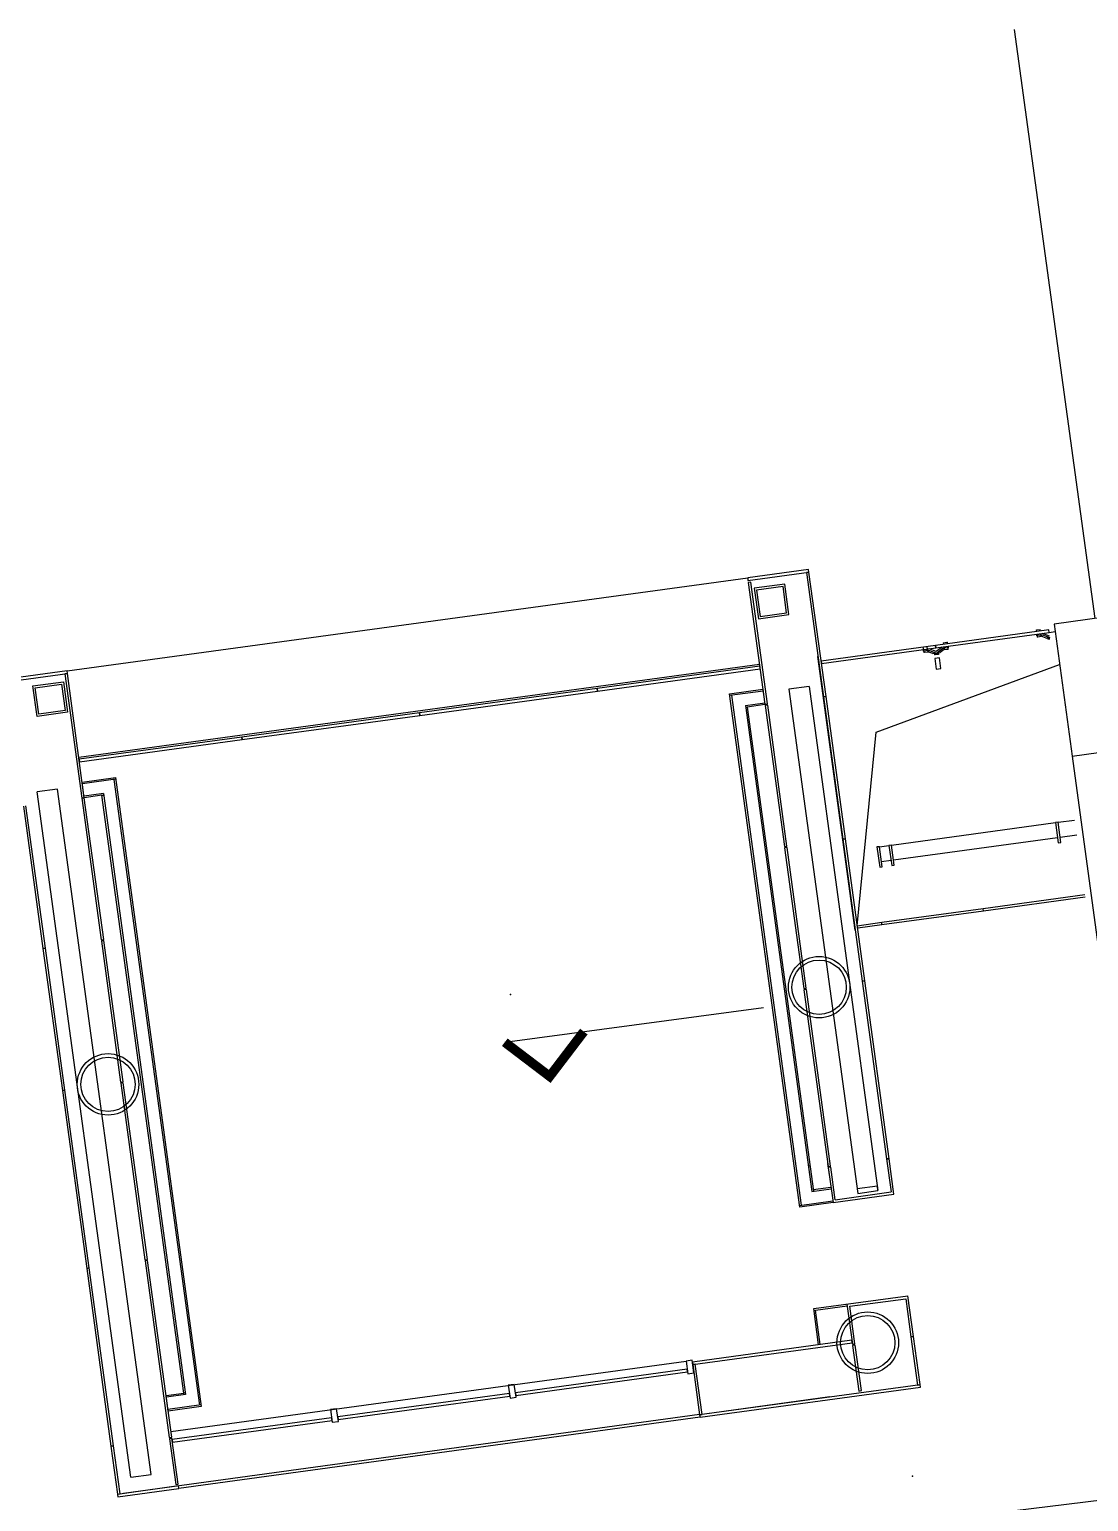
# Model space of a CAD drawing. Header units: millimetres. Extents: x 11680834 to 11851556, y -6213014 to -6078394.
# Drawn here: x 11690606 to 11700936, y -6100610 to -6086248 of the extents above; entities that cross this region are included whole.
import ezdxf

# ---------------------------------------------------------------- set-up
doc = ezdxf.new("R2010")
doc.units = ezdxf.units.MM
for name, color, linetype in [('A—\\M+5C3C5\\M+5B4B0', 135, 'Continuous'), ('A—\\M+5C7BD\\M+5CCE5', 7, 'Continuous'), ('E-COLS-F4$0$0S-COLS-I', 90, 'Continuous'), ('E2-RI-4F$0$A-GLAZ', 6, 'Continuous'), ('E2-RI-4F$0$A-WALL', 7, 'Continuous'), ('E2-RV-4F$0$A-WALL', 7, 'Continuous')]:
    doc.layers.add(name, color=color, linetype=linetype)

msp = doc.modelspace()

# ---------------------------------------------------------------- linework, layer by layer
at = {"color": 1}
for p, q in [((11695242, -6096129), (11697766, -6095789)), ((11699157, -6100828), (11701684, -6100518))]:
    msp.add_line(p, q, dxfattribs=at)
at = {"color": 1, "const_width": 91.7}
msp.add_lwpolyline([(11695242, -6096129), (11695680, -6096462), (11696013, -6096025)], dxfattribs=at)
at = {"color": 1}
for p in [(11695298, -6095663), (11699218, -6100363)]:
    msp.add_point(p, dxfattribs=at)
at = {"layer": 'A—\\M+5C3C5\\M+5B4B0'}
for p, q in [((11698205, -6091518), (11697611, -6091599)), ((11697614, -6091624), (11698209, -6091543)), ((11698209, -6091543), (11698184, -6091547)), ((11698184, -6091547), (11698350, -6092760)), ((11698209, -6091543), (11698205, -6091518)), ((11698375, -6092757), (11698209, -6091543)), ((11697611, -6091599), (11697614, -6091624)), ((11697642, -6091640), (11697617, -6091644)), ((11697617, -6091644), (11697779, -6092832)), ((11697804, -6092829), (11697642, -6091640)), ((11700547, -6092106), (11699442, -6092257)), ((11699445, -6092282), (11700550, -6092131)), ((11700550, -6092131), (11700547, -6092106)), ((11699442, -6092257), (11698327, -6092410)), ((11698331, -6092435), (11699445, -6092282)), ((11699442, -6092257), (11699445, -6092282)), ((11699445, -6092282), (11699442, -6092257)), ((11698660, -6095035), (11698295, -6092365)), ((11698327, -6092410), (11698331, -6092435)), ((11690973, -6092507), (11690378, -6092588)), ((11690382, -6092613), (11690976, -6092532)), ((11690976, -6092532), (11690951, -6092535)), ((11690951, -6092535), (11691117, -6093749)), ((11690976, -6092532), (11690973, -6092507)), ((11691141, -6093745), (11690976, -6092532)), ((11697726, -6092443), (11691087, -6093350)), ((11697729, -6092461), (11696143, -6092678)), ((11696147, -6092703), (11697732, -6092486)), ((11697732, -6092486), (11697729, -6092461)), ((11696143, -6092678), (11694409, -6092915)), ((11694413, -6092940), (11696147, -6092703)), ((11696143, -6092678), (11696147, -6092703)), ((11697435, -6092729), (11697759, -6092684)), ((11697437, -6092744), (11697761, -6092700)), ((11697759, -6092684), (11697779, -6092835)), ((11698120, -6097737), (11697435, -6092729)), ((11697453, -6092742), (11698133, -6097719)), ((11697589, -6092845), (11697777, -6092819)), ((11697589, -6092845), (11698236, -6097584)), ((11697591, -6092861), (11697607, -6092859)), ((11697779, -6092835), (11697607, -6092859)), ((11697607, -6092859), (11698252, -6097581)), ((11697779, -6092832), (11697804, -6092829)), ((11697806, -6092841), (11697781, -6092844)), ((11697781, -6092844), (11697969, -6094219)), ((11697994, -6094216), (11697806, -6092841)), ((11698375, -6092757), (11698350, -6092760)), ((11698350, -6092760), (11698375, -6092757)), ((11698350, -6092760), (11698540, -6094147)), ((11698564, -6094144), (11698375, -6092757)), ((11694409, -6092915), (11692676, -6093152)), ((11692679, -6093177), (11694413, -6092940)), ((11694409, -6092915), (11694413, -6092940)), ((11692676, -6093152), (11691090, -6093368)), ((11692679, -6093177), (11692676, -6093152)), ((11692676, -6093152), (11692679, -6093177)), ((11691093, -6093393), (11692679, -6093177)), ((11691090, -6093368), (11691093, -6093393)), ((11691120, -6093592), (11691444, -6093547)), ((11691446, -6093563), (11691122, -6093608)), ((11691430, -6093565), (11692264, -6099669)), ((11691444, -6093547), (11692282, -6099683)), ((11691141, -6093743), (11691120, -6093592)), ((11691327, -6093701), (11691138, -6093727)), ((11691313, -6093719), (11691141, -6093743)), ((11691313, -6093719), (11691329, -6093717)), ((11692111, -6099553), (11691313, -6093719)), ((11691327, -6093701), (11692129, -6099566)), ((11690547, -6093827), (11690737, -6095214)), ((11690762, -6095210), (11690572, -6093823)), ((11691117, -6093749), (11691141, -6093745)), ((11691141, -6093745), (11691117, -6093749)), ((11691117, -6093749), (11691305, -6095130)), ((11691330, -6095127), (11691141, -6093745)), ((11699014, -6094205), (11700613, -6093986)), ((11700638, -6093983), (11700800, -6093961)), ((11698540, -6094147), (11698564, -6094144)), ((11698564, -6094144), (11698540, -6094147)), ((11698540, -6094147), (11698729, -6095534)), ((11698754, -6095531), (11698564, -6094144)), ((11700634, -6094135), (11699034, -6094353)), ((11700820, -6094109), (11700658, -6094131)), ((11697969, -6094219), (11697994, -6094216)), ((11697995, -6094228), (11697971, -6094231)), ((11697971, -6094231), (11698159, -6095606)), ((11698183, -6095603), (11697995, -6094228)), ((11698897, -6094221), (11698872, -6094224)), ((11698872, -6094224), (11698899, -6094422)), ((11698897, -6094221), (11698989, -6094208)), ((11698924, -6094419), (11698897, -6094221)), ((11698899, -6094422), (11698924, -6094419)), ((11699010, -6094357), (11698917, -6094369)), ((11691305, -6095130), (11691330, -6095127)), ((11691332, -6095138), (11691307, -6095142)), ((11691307, -6095142), (11691495, -6096517)), ((11691520, -6096514), (11691332, -6095138)), ((11690762, -6095210), (11690737, -6095214)), ((11690737, -6095214), (11690762, -6095210)), ((11690737, -6095214), (11690927, -6096601)), ((11690951, -6096597), (11690762, -6095210)), ((11698729, -6095534), (11698754, -6095531)), ((11698754, -6095531), (11698729, -6095534)), ((11698729, -6095534), (11698966, -6097268)), ((11698991, -6097265), (11698754, -6095531)), ((11698159, -6095606), (11698183, -6095603)), ((11698185, -6095615), (11698160, -6095618)), ((11698160, -6095618), (11698396, -6097340)), ((11698420, -6097337), (11698185, -6095615)), ((11690927, -6096601), (11690951, -6096597)), ((11690927, -6096601), (11691164, -6098335)), ((11691188, -6098331), (11690951, -6096597)), ((11691495, -6096517), (11691520, -6096514)), ((11691521, -6096526), (11691497, -6096529)), ((11691497, -6096529), (11691732, -6098251)), ((11691757, -6098248), (11691521, -6096526)), ((11698391, -6097313), (11698411, -6097464)), ((11698991, -6097265), (11698966, -6097268)), ((11698966, -6097268), (11699010, -6097590)), ((11699038, -6097612), (11698991, -6097265)), ((11698219, -6097336), (11698203, -6097338)), ((11698396, -6097340), (11698420, -6097337)), ((11698422, -6097349), (11698397, -6097352)), ((11698397, -6097352), (11698444, -6097693)), ((11698465, -6097665), (11698422, -6097349)), ((11698236, -6097584), (11698425, -6097558)), ((11698251, -6097565), (11698423, -6097542)), ((11698465, -6097665), (11699010, -6097590)), ((11698118, -6097721), (11698442, -6097677)), ((11698444, -6097693), (11698120, -6097737)), ((11698444, -6097693), (11699038, -6097612)), ((11691732, -6098251), (11691757, -6098248)), ((11691758, -6098259), (11691734, -6098263)), ((11691734, -6098263), (11691969, -6099985)), ((11691994, -6099981), (11691758, -6098259)), ((11691164, -6098335), (11691188, -6098331)), ((11691164, -6098335), (11691401, -6100069)), ((11691425, -6100065), (11691188, -6098331)), ((11698255, -6098728), (11699174, -6098602)), ((11699228, -6098999), (11699174, -6098602)), ((11698303, -6099080), (11698255, -6098728)), ((11698273, -6098742), (11698581, -6098700)), ((11698319, -6099078), (11698273, -6098742)), ((11698579, -6098684), (11698633, -6099074)), ((11698607, -6098705), (11699152, -6098631)), ((11698657, -6099071), (11698607, -6098705)), ((11699152, -6098631), (11699203, -6099002)), ((11698627, -6099036), (11697072, -6099249)), ((11698631, -6099061), (11698627, -6099036)), ((11699228, -6098999), (11699203, -6099002)), ((11699203, -6099002), (11699267, -6099473)), ((11699292, -6099469), (11699228, -6098999)), ((11697075, -6099274), (11698631, -6099061)), ((11698633, -6099074), (11698657, -6099071)), ((11698659, -6099083), (11698634, -6099086)), ((11698634, -6099086), (11698695, -6099532)), ((11698720, -6099528), (11698659, -6099083)), ((11691986, -6099925), (11697010, -6099239)), ((11697021, -6099320), (11695347, -6099548)), ((11697024, -6099345), (11697021, -6099320)), ((11697072, -6099249), (11697075, -6099274)), ((11697100, -6099270), (11697075, -6099274)), ((11697075, -6099274), (11697142, -6099763)), ((11697167, -6099760), (11697100, -6099270)), ((11695350, -6099574), (11697024, -6099345)), ((11699292, -6099470), (11697142, -6099764)), ((11699267, -6099473), (11699292, -6099469)), ((11699296, -6099495), (11699292, -6099470)), ((11691938, -6099576), (11692111, -6099553)), ((11691959, -6099727), (11691938, -6099576)), ((11692129, -6099566), (11691941, -6099592)), ((11692127, -6099551), (11692111, -6099553)), ((11695287, -6099557), (11693613, -6099785)), ((11693616, -6099811), (11695291, -6099582)), ((11695291, -6099582), (11695287, -6099557)), ((11695347, -6099548), (11695350, -6099574)), ((11697146, -6099788), (11699296, -6099495)), ((11697166, -6099756), (11698411, -6099585)), ((11698695, -6099532), (11698720, -6099528)), ((11691524, -6100527), (11697142, -6099759)), ((11692280, -6099667), (11691957, -6099711)), ((11692282, -6099683), (11691959, -6099727)), ((11697142, -6099763), (11697167, -6099760)), ((11693553, -6099794), (11691998, -6100006)), ((11692001, -6100031), (11693557, -6099819)), ((11693557, -6099819), (11693553, -6099794)), ((11693613, -6099785), (11693616, -6099811)), ((11697142, -6099764), (11697146, -6099788)), ((11691969, -6099985), (11691994, -6099981)), ((11691995, -6099993), (11691971, -6099997)), ((11691971, -6099997), (11692032, -6100443)), ((11692056, -6100439), (11691995, -6099993)), ((11691998, -6100006), (11692001, -6100031)), ((11691425, -6100065), (11691401, -6100069)), ((11691401, -6100069), (11691425, -6100065)), ((11691401, -6100069), (11691465, -6100539)), ((11691490, -6100536), (11691425, -6100065)), ((11692059, -6100458), (11691465, -6100540)), ((11692032, -6100443), (11692056, -6100439)), ((11692063, -6100483), (11692059, -6100458)), ((11691465, -6100539), (11691490, -6100536)), ((11691465, -6100540), (11691468, -6100564)), ((11691468, -6100564), (11692063, -6100483))]:
    msp.add_line(p, q, dxfattribs=at)
at = {"layer": 'A—\\M+5C3C5\\M+5B4B0', "extrusion": (0, 0, -1)}
for p, q in [((11699481, -6092378), (11699437, -6092384)), ((11699437, -6092384), (11699451, -6092489)), ((11699495, -6092483), (11699481, -6092378)), ((11699451, -6092489), (11699495, -6092483)), ((11700638, -6093983), (11700613, -6093986)), ((11700613, -6093986), (11700640, -6094184)), ((11700665, -6094181), (11700638, -6093983)), ((11699014, -6094205), (11698989, -6094208)), ((11698989, -6094208), (11699016, -6094406)), ((11699041, -6094403), (11699014, -6094205)), ((11700640, -6094184), (11700665, -6094181)), ((11699016, -6094406), (11699041, -6094403)), ((11697069, -6099231), (11697010, -6099239)), ((11697010, -6099239), (11697027, -6099363)), ((11697086, -6099355), (11697069, -6099231)), ((11695335, -6099468), (11695276, -6099476)), ((11695352, -6099592), (11695335, -6099468)), ((11697027, -6099363), (11697086, -6099355)), ((11695276, -6099476), (11695293, -6099600)), ((11695293, -6099600), (11695352, -6099592)), ((11693602, -6099705), (11693542, -6099713)), ((11693542, -6099713), (11693559, -6099837)), ((11693619, -6099828), (11693602, -6099705)), ((11693559, -6099837), (11693619, -6099828))]:
    msp.add_line(p, q, dxfattribs=at)
at = {"layer": 'A—\\M+5C3C5\\M+5B4B0', "color": 8}
msp.add_lwpolyline([(11698680, -6094992), (11698864, -6093104), (11700653, -6092445)], dxfattribs=at)
at = {"layer": 'A—\\M+5C3C5\\M+5B4B0', "elevation": 0}
for points in [[(11690639, -6092653), (11690937, -6092613), (11690977, -6092910), (11690680, -6092951)], [(11690662, -6092670), (11690919, -6092635), (11690955, -6092893), (11690697, -6092928)]]:
    msp.add_lwpolyline(points, close=True, dxfattribs=at)
at = {"layer": 'A—\\M+5C3C5\\M+5B4B0'}
msp.add_lwpolyline([(11698678, -6097560), (11698684, -6097604), (11698882, -6097576), (11698876, -6097533)], close=True, dxfattribs=at)
at = {"layer": 'A—\\M+5C7BD\\M+5CCE5'}
msp.add_lwpolyline([(11700599, -6092049), (11700775, -6093337), (11701568, -6093229), (11701392, -6091941)], close=True, dxfattribs=at)
for centre, radius in [((11698308, -6095592), 300), ((11698308, -6095592), 265), ((11691372, -6096540), 300), ((11691372, -6096540), 265), ((11698782, -6099060), 300), ((11698782, -6099060), 265)]:
    msp.add_circle(centre, radius, dxfattribs=at)
at = {"layer": 'E-COLS-F4$0$0S-COLS-I'}
msp.add_lwpolyline([(11700599, -6092049), (11700775, -6093337), (11701568, -6093229), (11701392, -6091941)], close=True, dxfattribs=at)
for centre, radius in [((11698308, -6095592), 300), ((11698308, -6095592), 265), ((11691372, -6096540), 300), ((11691372, -6096540), 265), ((11698782, -6099060), 300), ((11698782, -6099060), 265)]:
    msp.add_circle(centre, radius, dxfattribs=at)
at = {"layer": 'E2-RI-4F$0$A-GLAZ', "color": 8}
for p, q in [((11690974, -6092507), (11697611, -6091599)), ((11700426, -6092108), (11700431, -6092107)), ((11700426, -6092108), (11700428, -6092122)), ((11700426, -6092148), (11700428, -6092163)), ((11700431, -6092107), (11700465, -6092102)), ((11700431, -6092148), (11700435, -6092177)), ((11700467, -6092117), (11700465, -6092102)), ((11700475, -6092172), (11700471, -6092142)), ((11700555, -6092166), (11700486, -6092140)), ((11699324, -6092280), (11699330, -6092328)), ((11699370, -6092323), (11699363, -6092274)), ((11699381, -6092291), (11699364, -6092294)), ((11699450, -6092317), (11699381, -6092291)), ((11699509, -6092274), (11699450, -6092317)), ((11699452, -6092332), (11699511, -6092289)), ((11699511, -6092289), (11699529, -6092286)), ((11699519, -6092232), (11699553, -6092227)), ((11699519, -6092232), (11699521, -6092246)), ((11699525, -6092272), (11699529, -6092301)), ((11699564, -6092281), (11699529, -6092286)), ((11699553, -6092227), (11699559, -6092226)), ((11699561, -6092241), (11699559, -6092226)), ((11699568, -6092296), (11699564, -6092266)), ((11699571, -6092280), (11699564, -6092281)), ((11699571, -6092280), (11699569, -6092265)), ((11700435, -6092162), (11700428, -6092163)), ((11700470, -6092157), (11700435, -6092162)), ((11700441, -6092177), (11700435, -6092177)), ((11700475, -6092172), (11700441, -6092177)), ((11700470, -6092157), (11700488, -6092155)), ((11700522, -6092186), (11700474, -6092168)), ((11700488, -6092155), (11700557, -6092181)), ((11700522, -6092186), (11700539, -6092183)), ((11700522, -6092186), (11700539, -6092183)), ((11700531, -6092180), (11700532, -6092184)), ((11700531, -6092180), (11700532, -6092184)), ((11700537, -6092184), (11700539, -6092198)), ((11700537, -6092184), (11700539, -6092198)), ((11700537, -6092184), (11700539, -6092198)), ((11700537, -6092184), (11700539, -6092198)), ((11700539, -6092183), (11700557, -6092181)), ((11700559, -6092196), (11700539, -6092198)), ((11700559, -6092196), (11700539, -6092198)), ((11700545, -6092198), (11700539, -6092198)), ((11700545, -6092198), (11700539, -6092198)), ((11700540, -6092183), (11700557, -6092181)), ((11700559, -6092196), (11700545, -6092198)), ((11700559, -6092196), (11700545, -6092198)), ((11699321, -6092299), (11699329, -6092298)), ((11699321, -6092299), (11699323, -6092314)), ((11699331, -6092313), (11699323, -6092314)), ((11699329, -6092298), (11699364, -6092294)), ((11699336, -6092328), (11699330, -6092328)), ((11699366, -6092308), (11699331, -6092313)), ((11699370, -6092323), (11699336, -6092328)), ((11699366, -6092308), (11699383, -6092306)), ((11699417, -6092337), (11699369, -6092319)), ((11699383, -6092306), (11699452, -6092332)), ((11699417, -6092337), (11699452, -6092332)), ((11699417, -6092337), (11699435, -6092334)), ((11699427, -6092331), (11699427, -6092335)), ((11699427, -6092331), (11699427, -6092335)), ((11699432, -6092335), (11699434, -6092349)), ((11699432, -6092335), (11699434, -6092349)), ((11699432, -6092335), (11699434, -6092349)), ((11699432, -6092335), (11699434, -6092349)), ((11699468, -6092345), (11699434, -6092349)), ((11699468, -6092345), (11699434, -6092349)), ((11699440, -6092349), (11699434, -6092349)), ((11699440, -6092349), (11699434, -6092349)), ((11699435, -6092334), (11699452, -6092332)), ((11699474, -6092344), (11699440, -6092349)), ((11699474, -6092344), (11699440, -6092349)), ((11699452, -6092332), (11699487, -6092327)), ((11699452, -6092332), (11699470, -6092330)), ((11699474, -6092344), (11699468, -6092345)), ((11699474, -6092344), (11699468, -6092345)), ((11699470, -6092330), (11699487, -6092327)), ((11699474, -6092344), (11699472, -6092329)), ((11699474, -6092344), (11699472, -6092329)), ((11699474, -6092344), (11699472, -6092329)), ((11699474, -6092344), (11699472, -6092329)), ((11699477, -6092329), (11699476, -6092325)), ((11699477, -6092329), (11699476, -6092325)), ((11699528, -6092297), (11699487, -6092327)), ((11699562, -6092297), (11699529, -6092301)), ((11699568, -6092296), (11699562, -6092297)), ((11699909, -6094824), (11700899, -6094688)), ((11700903, -6094713), (11699912, -6094849)), ((11698918, -6094959), (11699909, -6094824)), ((11699912, -6094849), (11698921, -6094984)), ((11699912, -6094849), (11699909, -6094824)), ((11699912, -6094849), (11699909, -6094824)), ((11698680, -6094992), (11698918, -6094959)), ((11698921, -6094984), (11698684, -6095017)), ((11698921, -6094984), (11698918, -6094959)), ((11698921, -6094984), (11698918, -6094959)), ((11697146, -6099788), (11692063, -6100483))]:
    msp.add_line(p, q, dxfattribs=at)
at = {"layer": 'E2-RI-4F$0$A-GLAZ'}
for p, q in [((11696147, -6092703), (11696143, -6092678)), ((11694413, -6092940), (11694409, -6092915)), ((11690951, -6096597), (11690927, -6096601)), ((11698966, -6097268), (11698991, -6097265)), ((11691188, -6098331), (11691164, -6098335)), ((11699203, -6099002), (11699228, -6098999))]:
    msp.add_line(p, q, dxfattribs=at)
at = {"layer": 'E2-RI-4F$0$A-WALL'}
for p, q in [((11700210, -6086248), (11700996, -6091995)), ((11700550, -6092131), (11700610, -6092123)), ((11700550, -6092131), (11700610, -6092123)), ((11698012, -6092685), (11698684, -6097604)), ((11698210, -6092658), (11698882, -6097576)), ((11691594, -6100373), (11690680, -6093687)), ((11691792, -6100346), (11690878, -6093660)), ((11691594, -6100373), (11691792, -6100346))]:
    msp.add_line(p, q, dxfattribs=at)
at = {"layer": 'E2-RI-4F$0$A-WALL', "extrusion": (0, 0, -1), "elevation": 0}
for points in [[(-11697973, -6091660), (-11697675, -6091700), (-11697715, -6091997), (-11698013, -6091957)], [(-11697956, -6091682), (-11697698, -6091717), (-11697733, -6091974), (-11697990, -6091940)]]:
    msp.add_lwpolyline(points, close=True, dxfattribs=at)
at = {"layer": 'E2-RI-4F$0$A-WALL'}
msp.add_lwpolyline([(11698210, -6092658), (11698012, -6092685)], dxfattribs=at)
at = {"layer": 'E2-RI-4F$0$A-WALL', "elevation": 0}
msp.add_lwpolyline([(11690878, -6093660), (11690680, -6093687)], dxfattribs=at)
at = {"layer": 'E2-RV-4F$0$A-WALL'}
msp.add_line((11700775, -6093337), (11701046, -6095319), dxfattribs=at)
msp.add_line((11700775, -6093337), (11701046, -6095319), dxfattribs=at)

doc.saveas('drawing.dxf')
